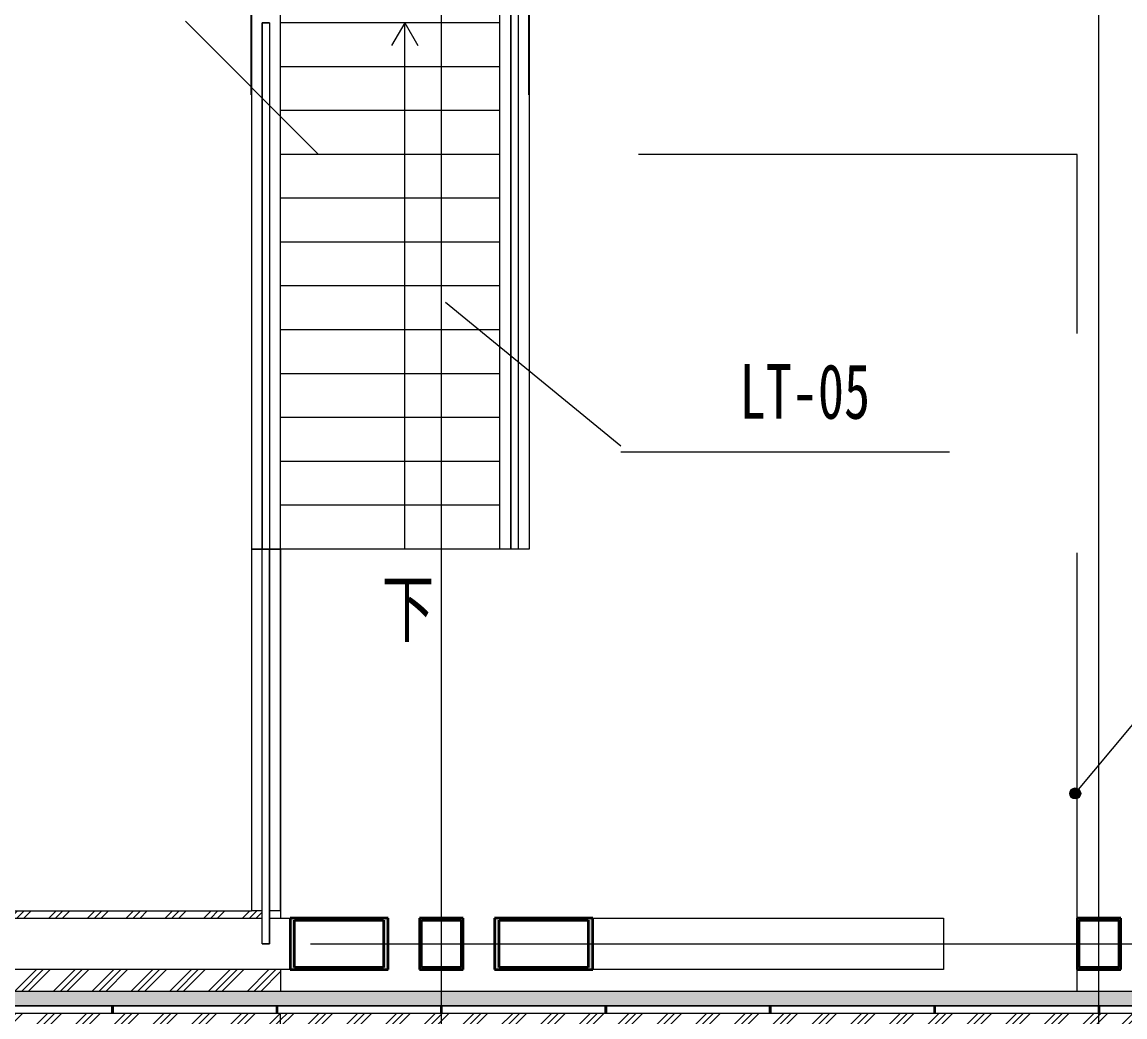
# Model space of a CAD drawing. Header units: millimetres. Extents: x 124696 to 347024, y 412631 to 564609.
# Drawn here: x 155803 to 163349, y 491852 to 498657 of the extents above; entities that cross this region are included whole.
import ezdxf

# ---------------------------------------------------------------- set-up
doc = ezdxf.new("R2010")
doc.units = ezdxf.units.MM
doc.header["$LTSCALE"] = 1500
doc.header["$MEASUREMENT"] = 0
doc.linetypes.add('二层平面图$0$IMPORT-216002', pattern=[3, 2, -1])
doc.linetypes.add('二层平面图$0$轴网线_12_3_3_3 mm', pattern=[21, 12, -3, 3, -3])
doc.layers.add('0-建筑底图', color=7, linetype='Continuous')
for name, color, linetype, lineweight in [('二层平面图$0$0-1', 7, 'Continuous', 5), ('二层平面图$0$A-FLOR-HRAL', 71, 'Continuous', 9), ('二层平面图$0$A-FLOR-STRS', 51, 'Continuous', 9), ('二层平面图$0$A-FLOR-STRS-IDEN-1', 2, 'Continuous', 15), ('二层平面图$0$A-LINE', 7, 'Continuous', 9), ('二层平面图$0$A-LINE-1', 7, '二层平面图$0$IMPORT-216002', 9), ('二层平面图$0$A-WALL-2', 170, 'Continuous', 20), ('二层平面图$0$A-WALL-CURT-PANEL-2', 7, 'Continuous', 9), ('二层平面图$0$A-WALL-CURT-PANEL-3', 140, 'Continuous', 9), ('二层平面图$0$A-WALL-CURT-STILE-2', 7, 'Continuous', 9), ('二层平面图$0$A-WALL-CURT-STILE-3', 7, 'Continuous', 9), ('二层平面图$0$ANNO-DIMS', 3, 'Continuous', 15), ('二层平面图$0$ANNO-DOTE-1', 10, '二层平面图$0$轴网线_12_3_3_3 mm', 15), ('二层平面图$0$ANNO-TEXT', 7, 'Continuous', 15), ('二层平面图$0$FLOR-PATT', 99, 'Continuous', 9), ('二层平面图$0$S-BEAM', 4, 'Continuous', 9), ('二层平面图$0$S-BEAM-1', 7, 'Continuous', 9), ('二层平面图$0$S-BEAM-2', 130, 'Continuous', 35), ('二层平面图$0$S-COLU', 7, 'Continuous', 9), ('二层平面图$0$S-COLU-2', 130, 'Continuous', 35), ('二层平面图$0$WALL-HATCH', 252, 'Continuous', 9)]:
    doc.layers.add(name, color=color, linetype=linetype, lineweight=lineweight)
doc.styles.add('二层平面图$0$黑体', font='simhei.ttf', dxfattribs={"width": 0.7, "height": 375})
doc.styles.add('二层平面图$0$黑体_5', font='simhei.ttf', dxfattribs={"width": 0.7, "height": 330})
doc.styles.add('二层平面图$0$黑体_B', font='', dxfattribs={"width": 0.7, "height": 375})
doc.styles.get('二层平面图$0$黑体_B').set_extended_font_data('SimHei', bold=True)
doc.dimstyles.new('二层平面图$0$直线_2_2mm_黑体_引线_文字在上_3', dxfattribs={"dimscale": 304.8, "dimtxt": 412.811453, "dimasz": 0.393701, "dimexe": 0.984252, "dimexo": 0.0625, "dimgap": 0.147638, "dimtad": 1, "dimdec": 0, "dimzin": 0, "dimdsep": 46, "dimtxsty": '二层平面图$0$黑体_5', "dimblk1": '二层平面图$0$_Oblique', "dimblk2": '二层平面图$0$_Oblique', "dimsah": 1, "dimcen": 0.09, "dimazin": 0, "dimtfac": 1, "dimtdec": 4, "dimtix": 1, "dimtmove": 0, "dimatfit": 3, "dimfxl": 3.937008, "dimfxlon": 1, "dimtvp": 1, "dimtolj": 1, "dimtzin": 0, "dimarcsym": 2})

# ---------------------------------------------------------------- blocks, each defined once
blk = doc.blocks.new('二层平面图$0$S-梁-钢-箱形1 - _-300x350x14x14-V38-104-2F')
at = {"layer": '二层平面图$0$S-BEAM-1'}
h = blk.add_hatch(color=256, dxfattribs=at)
h.paths.add_polyline_path([(23535.4, 15575), (23535.4, 15925), (22864.6, 15925), (22864.6, 15575)])
h.paths.add_polyline_path([(23504.1, 15589), (22895.9, 15589), (22895.9, 15911), (23504.1, 15911), (23504.1, 15614)])
for p, q in [((23535.4, 15925), (25935.4, 15925)), ((25935.4, 15575), (23535.4, 15575))]:
    blk.add_line(p, q, dxfattribs=at)
at = {"layer": '二层平面图$0$S-BEAM-2'}
for p, q in [((23535.4, 15925), (22864.6, 15925)), ((22864.6, 15925), (22864.6, 15575)), ((23535.4, 15575), (23535.4, 15925)), ((22895.9, 15589), (22895.9, 15911)), ((22895.9, 15911), (23504.1, 15911)), ((23504.1, 15911), (23504.1, 15589)), ((22864.6, 15575), (23535.4, 15575)), ((23504.1, 15589), (22895.9, 15589))]:
    blk.add_line(p, q, dxfattribs=at)
blk = doc.blocks.new('二层平面图$0$S-梁-钢-箱形1 - _-300x350x14x14-V48-104-2F')
at = {"layer": '二层平面图$0$S-BEAM-1'}
h = blk.add_hatch(color=256, dxfattribs=at)
h.paths.add_polyline_path([(13135.4, 35825), (13135.4, 36175), (12464.6, 36175), (12464.6, 35825), (12723.8, 35825)])
h.paths.add_polyline_path([(13104.1, 35839), (12495.9, 35839), (12495.9, 36161), (13104.1, 36161)])
for p, q in [((9464.6, 36175), (12275, 36175)), ((12325, 36175), (12464.6, 36175)), ((12464.6, 35825), (9464.6, 35825))]:
    blk.add_line(p, q, dxfattribs=at)
at = {"layer": '二层平面图$0$S-BEAM-2'}
for p, q in [((13135.4, 36175), (12464.6, 36175)), ((12464.6, 36175), (12464.6, 35825)), ((12495.9, 35839), (12495.9, 36161)), ((12495.9, 36161), (13104.1, 36161)), ((13104.1, 36161), (13104.1, 35839)), ((13135.4, 35825), (13135.4, 36175)), ((12464.6, 35825), (13135.4, 35825)), ((13104.1, 35839), (12495.9, 35839))]:
    blk.add_line(p, q, dxfattribs=at)
blk = doc.blocks.new('二层平面图$0$S-柱-钢-矩形管 - _-300x350x14x14-1974236-104-2F')
at = {"layer": '二层平面图$0$S-COLU'}
h = blk.add_hatch(color=256, dxfattribs=at)
h.paths.add_polyline_path([(-150, -175), (150, -175), (150, 175), (-150, 175), (-150, 148)])
h.paths.add_polyline_path([(-136, -161), (-136, 161), (136, 161), (136, -161)])
at = {"layer": '二层平面图$0$S-COLU-2'}
for p, q in [((150, 175), (-150, 175)), ((-150, 175), (-150, -175)), ((-136, -161), (-136, 161)), ((-136, 161), (136, 161)), ((136, 161), (136, -161)), ((150, -175), (150, 175)), ((-150, -175), (150, -175)), ((136, -161), (-136, -161))]:
    blk.add_line(p, q, dxfattribs=at)
blk = doc.blocks.new('二层平面图$0$SHS-Structure-Center_rvt-1-104-2F')
at = {"layer": '二层平面图$0$S-BEAM'}
for name, p in [('二层平面图$0$S-梁-钢-箱形1 - _-300x350x14x14-V48-104-2F', (0, 0)), ('二层平面图$0$S-梁-钢-箱形1 - _-300x350x14x14-V38-104-2F', (-9000, 20250))]:
    blk.add_blockref(name, p, dxfattribs=at)
at = {"layer": '二层平面图$0$S-COLU'}
for p in [(13500, 36000), (18000, 36000)]:
    blk.add_blockref('二层平面图$0$S-柱-钢-矩形管 - _-300x350x14x14-1974236-104-2F', p, dxfattribs=at)
blk = doc.blocks.new('二层平面图$0$楼板 斜檐口 - 楼板 斜檐口-3571289-104-2F')
at = {"layer": '二层平面图$0$FLOR-PATT'}
h = blk.add_hatch(dxfattribs=at)
h.set_pattern_fill('FP_47', color=256, style=0, pattern_type=2)
h.set_pattern_definition([(45, (0, 0), (-132.5825, 132.5825), []), (45, (46.88, 0), (0, 265.165), []), (45, (-46.88, 0), (0, 265.165), [])])
h.paths.add_polyline_path([(298.3, 35575), (2215, 35575), (2215, 35750), (2285, 35750), (2285, 35575), (4430, 35575), (4430, 35750), (4500, 35750), (4500, 35675), (12400, 35675), (12400, 35825), (9464.6, 35825), (9464.6, 36175), (12275, 36175), (12275, 36225), (-325, 36225.4), (-325, 36075), (-293.9, 36075), (-293.9, 35925), (-325, 35925), (-325, 35750), (-530, 35750), (-530, 35575), (-35, 35575), (-35, 35750), (35, 35750), (35, 35575)])
h.paths.add_polyline_path([(4625, 35875), (4375, 35875), (4375, 36125), (4625, 36125), (4625, 35887)])
h.paths.add_polyline_path([(125, 35875), (-125, 35875), (-125, 36125), (125, 36125), (125, 35887)])
h.paths.add_polyline_path([(113, 35887), (113, 36113), (-113, 36113), (-113, 35887)])
h.paths.add_polyline_path([(4387, 35887), (4613, 35887), (4613, 36113), (4387, 36113), (4387, 35927.2)])
h.paths.add_polyline_path([(9075, 35925), (8925, 35925), (8925, 36075), (9075, 36075), (9075, 35935)])
h.paths.add_polyline_path([(9065, 35935), (9065, 36065), (8935, 36065), (8935, 35935)])
h.paths.add_polyline_path([(12400, 36175), (12400, 36225), (12325, 36225), (12325, 36175)])
h = blk.add_hatch(dxfattribs=at)
h.set_pattern_fill('FP_91', color=256, style=0, pattern_type=2)
h.set_pattern_definition([(44.366, (0, 1579.27), (-132.5827, 129.6791), []), (44.366, (46.88, 1579.27), (-0.0003, 259.3593), []), (44.366, (-46.88, 1579.27), (-0.0003, 259.3593), [])])
h.paths.add_polyline_path([(12400, 35055.4), (12400, 35525), (4500, 35525), (4500, 35500), (4430, 35500), (4430, 35525), (2285, 35525), (2285, 35500), (2215, 35500), (2215, 35525), (35, 35525), (35, 35500), (-35, 35500), (-35, 35525), (-530, 35525), (-530, 35500), (-600, 35500), (-600, 35055.4), (11343.2, 35055.4)])
h = blk.add_hatch(dxfattribs=at)
h.set_pattern_fill('FP_99', color=256, style=0, pattern_type=2)
h.set_pattern_definition([(44.366, (0, 1579.26), (-132.58266, 129.6791), []), (44.366, (46.88, 1579.26), (-0.0003, 259.3593), []), (44.366, (-46.88, 1579.26), (-0.0003, 259.3593), [])])
h.paths.add_polyline_path([(30371, 35055), (30555, 35055), (31000, 35500), (31000, 35525), (12400, 35525), (12400, 35055), (29254, 35055)])
at = {"layer": '二层平面图$0$A-LINE'}
for p, q in [((-325, 36225.4), (12200, 36225.4)), ((12400, 35055), (12400, 35525))]:
    blk.add_line(p, q, dxfattribs=at)
blk = doc.blocks.new('二层平面图$0$顶部扶栏类型 - 顶部扶栏_内部_-4655990-104-2F')
at = {"layer": '二层平面图$0$A-FLOR-HRAL'}
for p, q in [((12275, 42300), (12325, 42300)), ((12275, 38700), (12275, 42300)), ((12325, 42300), (12325, 38700)), ((12325, 38700), (12275, 38700))]:
    blk.add_line(p, q, dxfattribs=at)
blk = doc.blocks.new('二层平面图$0$顶部扶栏类型 - 顶部扶栏_内部_-V137-104-2F')
at = {"layer": '二层平面图$0$A-FLOR-HRAL'}
for p, q in [((12325, 42300), (12275, 42300)), ((12275, 42300), (12275, 38700)), ((12325, 42300), (12325, 38700)), ((12325, 38700), (12275, 38700))]:
    blk.add_line(p, q, dxfattribs=at)
blk = doc.blocks.new('二层平面图$0$矩形竖梃 - 室内铝板封边盖板_楼梯-10564500-104-2F')
at = {"layer": '二层平面图$0$A-WALL-CURT-STILE-2'}
for p, q in [((4775, 38700), (4700, 38700)), ((4700, 38700), (4700, 38250)), ((4900, 38700), (4825, 38700)), ((4900, 38250), (4900, 38700))]:
    blk.add_line(p, q, dxfattribs=at)
blk = doc.blocks.new('二层平面图$0$矩形竖梃 - 室内铝板封边盖板_楼梯-V138-104-2F')
at = {"layer": '二层平面图$0$A-WALL-CURT-STILE-2'}
for p, q in [((12200, 37125), (12200, 36225)), ((12400, 36225), (12400, 37125)), ((12275, 36225), (12200, 36225)), ((12400, 36225), (12325, 36225))]:
    blk.add_line(p, q, dxfattribs=at)
blk = doc.blocks.new('二层平面图$0$矩形竖梃 - 室内铝板封边盖板_楼梯-12169097-104-2F')
at = {"layer": '二层平面图$0$A-WALL-CURT-STILE-2'}
for p, q in [((12200, 42200), (12200, 41625)), ((12400, 41625), (12400, 42200))]:
    blk.add_line(p, q, dxfattribs=at)
blk = doc.blocks.new('二层平面图$0$矩形竖梃 - 室内铝板封边盖板_楼梯-10568613-104-2F')
at = {"layer": '二层平面图$0$A-WALL-CURT-STILE-2'}
for p, q in [((12200, 41065), (12200, 40500)), ((12400, 40500), (12400, 41065))]:
    blk.add_line(p, q, dxfattribs=at)
blk = doc.blocks.new('二层平面图$0$矩形竖梃 - 室内铝板封边盖板_楼梯-10568579-104-2F')
at = {"layer": '二层平面图$0$A-WALL-CURT-STILE-2'}
for p, q in [((12200, 39375), (12200, 38700)), ((12400, 38700), (12400, 39375)), ((12200, 38700), (12275, 38700)), ((12325, 38700), (12400, 38700))]:
    blk.add_line(p, q, dxfattribs=at)
blk = doc.blocks.new('二层平面图$0$顶部扶栏类型 - 顶部扶栏_内部_-4657896-104-2F')
at = {"layer": '二层平面图$0$A-FLOR-HRAL'}
for p, q in [((13975, 43875), (14025, 43875)), ((13975, 38700), (13975, 43875)), ((14025, 43875), (14025, 38700)), ((14025, 38700), (13975, 38700))]:
    blk.add_line(p, q, dxfattribs=at)
blk = doc.blocks.new('二层平面图$0$顶部扶栏类型 - 顶部扶栏_内部_-V143-104-2F')
at = {"layer": '二层平面图$0$A-FLOR-HRAL'}
for p, q in [((14025, 43875), (13975, 43875)), ((13975, 43875), (13975, 38700)), ((14025, 43875), (14025, 38700)), ((14025, 38700), (13975, 38700))]:
    blk.add_line(p, q, dxfattribs=at)
blk = doc.blocks.new('二层平面图$0$顶部扶栏类型 - 顶部扶栏_内部_-4657921-104-2F')
at = {"layer": '二层平面图$0$A-FLOR-HRAL'}
for p, q in [((12275, 38700), (12325, 38700)), ((12275, 36000), (12275, 38700)), ((12325, 38700), (12325, 36000)), ((12325, 36000), (12275, 36000))]:
    blk.add_line(p, q, dxfattribs=at)
blk = doc.blocks.new('二层平面图$0$顶部扶栏类型 - 顶部扶栏_内部_-V144-104-2F')
at = {"layer": '二层平面图$0$A-FLOR-HRAL'}
for p, q in [((12275, 38700), (12325, 38700)), ((12275, 36000), (12275, 38700)), ((12325, 36000), (12325, 38700)), ((12275, 36000), (12325, 36000))]:
    blk.add_line(p, q, dxfattribs=at)
blk = doc.blocks.new('二层平面图$0$矩形竖梃 - 室内铝板封边盖板_200-4335409-104-2F')
at = {"layer": '二层平面图$0$A-WALL-CURT-STILE-2'}
for p, q in [((6400, 39375), (6400, 40500)), ((6600, 40500), (6600, 39375))]:
    blk.add_line(p, q, dxfattribs=at)
blk = doc.blocks.new('二层平面图$0$矩形竖梃 - 室内铝板封边盖板_200-4652697-104-2F')
at = {"layer": '二层平面图$0$A-WALL-CURT-STILE-2'}
for p, q in [((6400, 38700), (6400, 39375)), ((6600, 39375), (6600, 38700)), ((6475, 38700), (6400, 38700)), ((6600, 38700), (6525, 38700))]:
    blk.add_line(p, q, dxfattribs=at)
blk = doc.blocks.new('二层平面图$0$矩形竖梃 - 室内铝板封边盖板_楼梯-10564497-104-2F')
at = {"layer": '二层平面图$0$A-WALL-CURT-STILE-2'}
for p, q in [((4700, 38250), (4700, 37125)), ((4900, 37125), (4900, 38250))]:
    blk.add_line(p, q, dxfattribs=at)
blk = doc.blocks.new('二层平面图$0$矩形竖梃 - 室内铝板封边盖板_楼梯-10568615-104-2F')
at = {"layer": '二层平面图$0$A-WALL-CURT-STILE-2'}
for p, q in [((12200, 40500), (12200, 39940)), ((12400, 39940), (12400, 40500))]:
    blk.add_line(p, q, dxfattribs=at)
blk = doc.blocks.new('二层平面图$0$矩形竖梃 - 室内铝板封边盖板_楼梯-12168681-104-2F')
at = {"layer": '二层平面图$0$A-WALL-CURT-STILE-2'}
for p, q in [((12200, 41625), (12200, 41065)), ((12400, 41065), (12400, 41625))]:
    blk.add_line(p, q, dxfattribs=at)
blk = doc.blocks.new('二层平面图$0$系统嵌板 - 白色艾特板-13026449-104-2F')
at = {"layer": '二层平面图$0$A-WALL-CURT-PANEL-3'}
for p, q in [((558.5, 50), (-558.5, 50)), ((-558.5, 50), (-558.5, 0)), ((-558.5, 0), (558.5, 0)), ((558.5, 0), (558.5, 50))]:
    blk.add_line(p, q, dxfattribs=at)
blk = doc.blocks.new('二层平面图$0$系统嵌板 - 白色艾特板-13026450-104-2F')
at = {"layer": '二层平面图$0$A-WALL-CURT-PANEL-3'}
for p, q in [((558.5, 50), (-558.5, 50)), ((-558.5, 50), (-558.5, 0)), ((-558.5, 0), (558.5, 0)), ((558.5, 0), (558.5, 50))]:
    blk.add_line(p, q, dxfattribs=at)
blk = doc.blocks.new('二层平面图$0$系统嵌板 - 白色艾特板-13026451-104-2F')
at = {"layer": '二层平面图$0$A-WALL-CURT-PANEL-3'}
for p, q in [((558.5, 50), (-558.5, 50)), ((-558.5, 50), (-558.5, 0)), ((-558.5, 0), (558.5, 0)), ((558.5, 0), (558.5, 50))]:
    blk.add_line(p, q, dxfattribs=at)
blk = doc.blocks.new('二层平面图$0$系统嵌板 - 白色艾特板-13026452-104-2F')
at = {"layer": '二层平面图$0$A-WALL-CURT-PANEL-3'}
for p, q in [((558.5, 50), (-558.5, 50)), ((-558.5, 50), (-558.5, 0)), ((-558.5, 0), (558.5, 0)), ((558.5, 0), (558.5, 50))]:
    blk.add_line(p, q, dxfattribs=at)
blk = doc.blocks.new('二层平面图$0$系统嵌板 - 白色艾特板-13026453-104-2F')
at = {"layer": '二层平面图$0$A-WALL-CURT-PANEL-3'}
for p, q in [((558.5, 50), (-558.5, 50)), ((-558.5, 50), (-558.5, 0)), ((-558.5, 0), (558.5, 0)), ((558.5, 0), (558.5, 50))]:
    blk.add_line(p, q, dxfattribs=at)
blk = doc.blocks.new('二层平面图$0$系统嵌板 - 白色艾特板-13026454-104-2F')
at = {"layer": '二层平面图$0$A-WALL-CURT-PANEL-3'}
for p, q in [((558.5, 50), (-558.5, 50)), ((-558.5, 50), (-558.5, 0)), ((-558.5, 0), (558.5, 0)), ((558.5, 0), (558.5, 50))]:
    blk.add_line(p, q, dxfattribs=at)
blk = doc.blocks.new('二层平面图$0$系统嵌板 - 白色艾特板-13026455-104-2F')
at = {"layer": '二层平面图$0$A-WALL-CURT-PANEL-3'}
for p, q in [((556.5, 50), (-560.5, 50)), ((-560.5, 50), (-560.5, 0)), ((-560.5, 0), (556.5, 0)), ((556.5, 0), (556.5, 50))]:
    blk.add_line(p, q, dxfattribs=at)
blk = doc.blocks.new('二层平面图$0$系统嵌板 - 白色艾特板-11633845-104-2F')
at = {"layer": '二层平面图$0$A-WALL-CURT-PANEL-3'}
for p, q in [((558.5, 50), (-558.5, 50)), ((-558.5, 50), (-558.5, 0)), ((-558.5, 0), (558.5, 0)), ((558.5, 0), (558.5, 50))]:
    blk.add_line(p, q, dxfattribs=at)
blk = doc.blocks.new('二层平面图$0$矩形竖梃 - 8 x 50 mm 蜂窝铝板幕墙开缝-13026439-104-2F')
at = {"layer": '二层平面图$0$A-WALL-CURT-STILE-3'}
for p, q in [((-4, 0), (4, 0)), ((-4, -50), (-4, 0)), ((4, 0), (4, -50)), ((4, -50), (-4, -50))]:
    blk.add_line(p, q, dxfattribs=at)
blk = doc.blocks.new('二层平面图$0$矩形竖梃 - 8 x 50 mm 蜂窝铝板幕墙开缝-13026440-104-2F')
at = {"layer": '二层平面图$0$A-WALL-CURT-STILE-3'}
for p, q in [((-4, 0), (4, 0)), ((-4, -50), (-4, 0)), ((4, 0), (4, -50)), ((4, -50), (-4, -50))]:
    blk.add_line(p, q, dxfattribs=at)
blk = doc.blocks.new('二层平面图$0$矩形竖梃 - 8 x 50 mm 蜂窝铝板幕墙开缝-13026441-104-2F')
at = {"layer": '二层平面图$0$A-WALL-CURT-STILE-3'}
for p, q in [((-4, 0), (4, 0)), ((-4, -50), (-4, 0)), ((4, 0), (4, -50)), ((4, -50), (-4, -50))]:
    blk.add_line(p, q, dxfattribs=at)
blk = doc.blocks.new('二层平面图$0$矩形竖梃 - 8 x 50 mm 蜂窝铝板幕墙开缝-13026442-104-2F')
at = {"layer": '二层平面图$0$A-WALL-CURT-STILE-3'}
for p, q in [((-4, 0), (4, 0)), ((-4, -50), (-4, 0)), ((4, 0), (4, -50)), ((4, -50), (-4, -50))]:
    blk.add_line(p, q, dxfattribs=at)
blk = doc.blocks.new('二层平面图$0$矩形竖梃 - 8 x 50 mm 蜂窝铝板幕墙开缝-13026443-104-2F')
at = {"layer": '二层平面图$0$A-WALL-CURT-STILE-3'}
for p, q in [((-4, 0), (4, 0)), ((-4, -50), (-4, 0)), ((4, 0), (4, -50)), ((4, -50), (-4, -50))]:
    blk.add_line(p, q, dxfattribs=at)
blk = doc.blocks.new('二层平面图$0$矩形竖梃 - 8 x 50 mm 蜂窝铝板幕墙开缝-13026444-104-2F')
at = {"layer": '二层平面图$0$A-WALL-CURT-STILE-3'}
for p, q in [((-4, 0), (4, 0)), ((-4, -50), (-4, 0)), ((4, 0), (4, -50)), ((4, -50), (-4, -50))]:
    blk.add_line(p, q, dxfattribs=at)
blk = doc.blocks.new('二层平面图$0$矩形竖梃 - 8 x 50 mm 蜂窝铝板幕墙开缝-11387064-104-2F')
at = {"layer": '二层平面图$0$A-WALL-CURT-STILE-3'}
for p, q in [((-4, 0), (4, 0)), ((-4, -50), (-4, 0)), ((4, 0), (4, -50)), ((4, -50), (-4, -50))]:
    blk.add_line(p, q, dxfattribs=at)
blk = doc.blocks.new('二层平面图$0$矩形竖梃 - 室内铝板封边盖板_楼梯-10568581-104-2F')
at = {"layer": '二层平面图$0$A-WALL-CURT-STILE-2'}
for p, q in [((4700, 39940), (4700, 39375)), ((4900, 39375), (4900, 39940))]:
    blk.add_line(p, q, dxfattribs=at)
blk = doc.blocks.new('二层平面图$0$矩形竖梃 - 室内铝板封边盖板_楼梯-12169098-104-2F')
at = {"layer": '二层平面图$0$A-WALL-CURT-STILE-2'}
for p, q in [((12200, 42600), (12400, 42600)), ((12200, 42600), (12200, 42200)), ((12400, 42200), (12400, 42600))]:
    blk.add_line(p, q, dxfattribs=at)
blk = doc.blocks.new('二层平面图$0$标记_楼梯_楼梯编号 - 标记_楼梯_楼梯编号-5308739-104-2F')
at = {"layer": '二层平面图$0$A-FLOR-STRS-IDEN-1'}
blk.add_line((-7.493, 0), (7.507, 0), dxfattribs=at)
blk = doc.blocks.new('二层平面图$0$_Oblique')
at = {"color": 0, "linetype": 'ByBlock', "lineweight": -2}
blk.add_line((-0.5, -0.5), (0.5, 0.5), dxfattribs=at)
blk = doc.blocks.new('*D2645')
at = {"layer": '二层平面图$0$ANNO-DIMS', "color": 0, "lineweight": -2, "transparency": 16777216}
for p, q in [((10500, 41808.6), (10500, 43289.5)), ((12200, 41808.6), (12200, 43289.5)), ((10500, 42989.5), (12200, 42989.5))]:
    blk.add_line(p, q, dxfattribs=at)
at = {"layer": '二层平面图$0$ANNO-DIMS', "color": 0, "lineweight": -2, "transparency": 16777216, "xscale": 120, "yscale": 120, "zscale": 120, "rotation": 180}
blk.add_blockref('二层平面图$0$_Oblique', (10500, 42989.5), dxfattribs=at)
at = {"layer": '二层平面图$0$ANNO-DIMS', "color": 0, "lineweight": -2, "transparency": 16777216, "xscale": 120, "yscale": 120, "zscale": 120}
blk.add_blockref('二层平面图$0$_Oblique', (12200, 42989.5), dxfattribs=at)
at = {"layer": '二层平面图$0$ANNO-DIMS', "color": 0, "transparency": 16777216, "insert": (11350, 43201.4), "char_height": 330, "width": 806.422, "attachment_point": 5, "style": '二层平面图$0$黑体_5'}
blk.add_mtext('\\A1;1700', dxfattribs=at)
blk = doc.blocks.new('*D2646')
at = {"layer": '二层平面图$0$ANNO-DIMS', "color": 0, "lineweight": -2, "transparency": 16777216}
for p, q in [((12200, 41808.6), (12200, 43289.5)), ((14100, 41808.6), (14100, 43289.5)), ((12200, 42989.5), (14100, 42989.5))]:
    blk.add_line(p, q, dxfattribs=at)
at = {"layer": '二层平面图$0$ANNO-DIMS', "color": 0, "lineweight": -2, "transparency": 16777216, "xscale": 120, "yscale": 120, "zscale": 120, "rotation": 180}
blk.add_blockref('二层平面图$0$_Oblique', (12200, 42989.5), dxfattribs=at)
at = {"layer": '二层平面图$0$ANNO-DIMS', "color": 0, "lineweight": -2, "transparency": 16777216, "xscale": 120, "yscale": 120, "zscale": 120}
blk.add_blockref('二层平面图$0$_Oblique', (14100, 42989.5), dxfattribs=at)
at = {"layer": '二层平面图$0$ANNO-DIMS', "color": 0, "transparency": 16777216, "insert": (13150, 43201.4), "char_height": 330, "width": 806.422, "attachment_point": 5, "style": '二层平面图$0$黑体_5'}
blk.add_mtext('\\A1;1900', dxfattribs=at)
blk = doc.blocks.new('二层平面图')
at = {"layer": '二层平面图$0$ANNO-TEXT'}
h = blk.add_hatch(color=8, dxfattribs=at)
edge = h.paths.add_edge_path()
edge.add_arc((17837.1, 37028.6), 37.5, 0, 360)
at = {"layer": '二层平面图$0$WALL-HATCH'}
h = blk.add_hatch(dxfattribs=at)
h.set_pattern_fill('FP_123', color=8, angle=-113.578, style=0, pattern_type=2)
h.set_pattern_definition([(66.422, (29837.945, 35582.62), (0.21196, 152.88676), [26.213, -13.882, 69.19, -13.882, -42.855]), (66.422, (29837.945, 35582.62), (0.21196, 152.88676), [-123.167, 26.213, -16.642]), (113.58, (29798.026, 35582.62), (-66.51436, 0.00144), [26.213, -13.882, 69.26, -13.882, -42.855]), (113.58, (29798.026, 35582.62), (-66.51436, 0.00144), [-123.237, 26.213, -16.642]), (360, (29798.03, 35582.62), (2e-11, 152.4), [39.907, -26.604]), (360, (29831.28, 35719.78), (2e-11, 152.4), [39.907, -26.604]), (90, (29787.5, 35606.74), (-66.513, 7e-12), [12.722, -139.678]), (90, (29820.756, 35682.94), (-66.513, 7e-12), [12.722, -139.678]), (90, (29848.46, 35606.74), (-66.513, 7e-12), [12.722, -139.678]), (90, (29881.716, 35682.94), (-66.513, 7e-12), [12.722, -139.678])])
h.paths.add_polyline_path([(50536, 35575), (50536, 35675), (40775, 35675), (40775, 35575), (50000.4, 35575)])
h.paths.add_polyline_path([(31225, 35575), (31225, 35675), (4500, 35675), (4500, 35575), (30671.8, 35575)])
at = {"layer": '二层平面图$0$A-FLOR-STRS', "color": 8}
for p, q in [((13900, 42300), (12400, 42300)), ((13900, 42000), (12400, 42000)), ((13900, 41700), (12400, 41700)), ((13900, 41400), (12400, 41400)), ((13900, 41100), (12400, 41100)), ((13900, 40800), (12400, 40800)), ((13900, 40500), (12400, 40500)), ((13900, 40200), (12400, 40200)), ((13900, 39900), (12400, 39900)), ((13900, 39600), (12400, 39600)), ((13900, 39300), (12400, 39300)), ((13900, 39000), (12400, 39000)), ((13975, 38700), (12400, 38700)), ((14100, 38700), (14025, 38700))]:
    blk.add_line(p, q, dxfattribs=at)
at = {"layer": '二层平面图$0$A-FLOR-STRS-IDEN-1', "color": 8}
blk.add_line((13527.5, 40389.4), (14727.9, 39406.8), dxfattribs=at)
at = {"layer": '二层平面图$0$A-LINE', "color": 8}
for p, q in [((14100, 44625), (14100, 38700)), ((13250, 42300), (13160, 42144.1)), ((13250, 38700), (13250, 42300)), ((13250, 42300), (13340, 42144.1)), ((13975, 38700), (12400, 38700)), ((12400, 38700), (12400, 36175)), ((14100, 38700), (14025, 38700)), ((16935, 36175), (16935, 35825)), ((12400, 35825), (12400, 35675))]:
    blk.add_line(p, q, dxfattribs=at)
at = {"layer": '二层平面图$0$A-LINE-1', "color": 8}
for p, q in [((12658.6, 41400), (11748.2, 42310.3)), ((17850, 41400), (12658.6, 41400)), ((17850, 35675), (17850, 41400))]:
    blk.add_line(p, q, dxfattribs=at)
at = {"layer": '二层平面图$0$A-WALL-2', "color": 8}
for p, q in [((31225, 35675), (4500, 35675)), ((4500, 35575), (31225, 35575))]:
    blk.add_line(p, q, dxfattribs=at)
at = {"layer": '二层平面图$0$ANNO-DOTE-1', "color": 8}
for p, q in [((13500, -6710.3), (13500, 106757.2)), ((18000, -6710.3), (18000, 106757.2)), ((-18896.2, 36000), (161528.2, 36000))]:
    blk.add_line(p, q, dxfattribs=at)
at = {"layer": '二层平面图$0$ANNO-TEXT', "color": 8}
blk.add_line((17837.1, 37028.6), (18703.8, 38068.7), dxfattribs=at)
blk.add_circle((17837.1, 37028.6), 37.5, dxfattribs=at)
at = {"layer": '二层平面图$0$0-1', "color": 8}
blk.add_blockref('二层平面图$0$SHS-Structure-Center_rvt-1-104-2F', (0, 0), dxfattribs=at)
at = {"layer": '二层平面图$0$A-FLOR-HRAL', "color": 8}
for name in ['二层平面图$0$顶部扶栏类型 - 顶部扶栏_内部_-4657896-104-2F', '二层平面图$0$顶部扶栏类型 - 顶部扶栏_内部_-V143-104-2F', '二层平面图$0$顶部扶栏类型 - 顶部扶栏_内部_-4655990-104-2F', '二层平面图$0$顶部扶栏类型 - 顶部扶栏_内部_-V137-104-2F', '二层平面图$0$顶部扶栏类型 - 顶部扶栏_内部_-4657921-104-2F', '二层平面图$0$顶部扶栏类型 - 顶部扶栏_内部_-V144-104-2F']:
    blk.add_blockref(name, (0, 0), dxfattribs=at)
at = {"layer": '二层平面图$0$A-FLOR-STRS-IDEN-1', "color": 8, "xscale": 149.9999999999999, "yscale": 149.9999999999999, "zscale": 149.9999999999999}
blk.add_blockref('二层平面图$0$标记_楼梯_楼梯编号 - 标记_楼梯_楼梯编号-5308739-104-2F', (15851.8, 39366.4), dxfattribs=at)
at = {"layer": '二层平面图$0$A-LINE', "color": 8}
blk.add_blockref('二层平面图$0$楼板 斜檐口 - 楼板 斜檐口-3571289-104-2F', (0, 0), dxfattribs=at)
at = {"layer": '二层平面图$0$A-WALL-CURT-PANEL-2', "color": 8}
for name, p in [('二层平面图$0$系统嵌板 - 白色艾特板-13026449-104-2F', (10687.5, 35525)), ('二层平面图$0$系统嵌板 - 白色艾特板-13026450-104-2F', (11812.5, 35525)), ('二层平面图$0$系统嵌板 - 白色艾特板-13026451-104-2F', (12937.5, 35525)), ('二层平面图$0$系统嵌板 - 白色艾特板-13026452-104-2F', (14062.5, 35525)), ('二层平面图$0$系统嵌板 - 白色艾特板-13026453-104-2F', (15187.5, 35525)), ('二层平面图$0$系统嵌板 - 白色艾特板-13026454-104-2F', (16312.5, 35525)), ('二层平面图$0$系统嵌板 - 白色艾特板-13026455-104-2F', (17439.5, 35525)), ('二层平面图$0$系统嵌板 - 白色艾特板-11633845-104-2F', (18562.5, 35525))]:
    blk.add_blockref(name, p, dxfattribs=at)
at = {"layer": '二层平面图$0$A-WALL-CURT-STILE-2', "color": 8}
for name, p in [('二层平面图$0$矩形竖梃 - 室内铝板封边盖板_200-4335409-104-2F', (7500, 2250)), ('二层平面图$0$矩形竖梃 - 室内铝板封边盖板_楼梯-12169098-104-2F', (0, 0)), ('二层平面图$0$矩形竖梃 - 室内铝板封边盖板_楼梯-12169097-104-2F', (0, 0)), ('二层平面图$0$矩形竖梃 - 室内铝板封边盖板_楼梯-12168681-104-2F', (0, 0)), ('二层平面图$0$矩形竖梃 - 室内铝板封边盖板_200-4335409-104-2F', (7500, 1125)), ('二层平面图$0$矩形竖梃 - 室内铝板封边盖板_楼梯-10568613-104-2F', (0, 0)), ('二层平面图$0$矩形竖梃 - 室内铝板封边盖板_楼梯-10568615-104-2F', (0, 0)), ('二层平面图$0$矩形竖梃 - 室内铝板封边盖板_200-4335409-104-2F', (7500, 0)), ('二层平面图$0$矩形竖梃 - 室内铝板封边盖板_楼梯-10568581-104-2F', (7500, 0)), ('二层平面图$0$矩形竖梃 - 室内铝板封边盖板_楼梯-10568579-104-2F', (0, 0)), ('二层平面图$0$矩形竖梃 - 室内铝板封边盖板_200-4652697-104-2F', (7500, 0)), ('二层平面图$0$矩形竖梃 - 室内铝板封边盖板_楼梯-10564500-104-2F', (7500, 0)), ('二层平面图$0$矩形竖梃 - 室内铝板封边盖板_楼梯-10564497-104-2F', (7500, 0)), ('二层平面图$0$矩形竖梃 - 室内铝板封边盖板_楼梯-V138-104-2F', (0, 0))]:
    blk.add_blockref(name, p, dxfattribs=at)
at = {"layer": '二层平面图$0$A-WALL-CURT-STILE-2', "color": 8, "extrusion": (0, 0, -1), "rotation": 180}
for name, p in [('二层平面图$0$矩形竖梃 - 8 x 50 mm 蜂窝铝板幕墙开缝-13026439-104-2F', (-11250, 35525)), ('二层平面图$0$矩形竖梃 - 8 x 50 mm 蜂窝铝板幕墙开缝-13026440-104-2F', (-12375, 35525)), ('二层平面图$0$矩形竖梃 - 8 x 50 mm 蜂窝铝板幕墙开缝-13026441-104-2F', (-13500, 35525)), ('二层平面图$0$矩形竖梃 - 8 x 50 mm 蜂窝铝板幕墙开缝-13026442-104-2F', (-14625, 35525)), ('二层平面图$0$矩形竖梃 - 8 x 50 mm 蜂窝铝板幕墙开缝-13026443-104-2F', (-15750, 35525)), ('二层平面图$0$矩形竖梃 - 8 x 50 mm 蜂窝铝板幕墙开缝-13026444-104-2F', (-16875, 35525)), ('二层平面图$0$矩形竖梃 - 8 x 50 mm 蜂窝铝板幕墙开缝-11387064-104-2F', (-18000, 35525))]:
    blk.add_blockref(name, p, dxfattribs=at)
at = {"layer": '二层平面图$0$A-FLOR-STRS-IDEN-1', "color": 8, "insert": (15540.9, 39966.8), "char_height": 375, "width": 1178.481, "attachment_point": 1, "style": '二层平面图$0$黑体'}
blk.add_mtext('LT-05', dxfattribs=at)
at = {"layer": '二层平面图$0$ANNO-TEXT', "color": 8, "insert": (13093.1, 38480.4), "char_height": 375, "width": 479.81, "attachment_point": 1, "style": '二层平面图$0$黑体_B'}
blk.add_mtext('\\f黑体|b1|i0|c134|p49|;\\W.7;下', dxfattribs=at)
at = {"layer": '二层平面图$0$ANNO-DIMS', "color": 8}
for base, p1, p2, override, picture, middle in [((12200, 42989.5), (10500, 41789.5), (12200, 41789.5), {"dimpost": '<>', "dimfxl": 1700}, '*D2645', (11350, 43201.4)), ((14100, 42989.5), (12200, 41789.5), (14100, 41789.5), {"dimpost": '<>', "dimfxl": 1900}, '*D2646', (13150, 43201.4))]:
    dim = blk.add_linear_dim(base=base, p1=p1, p2=p2, dimstyle='二层平面图$0$直线_2_2mm_黑体_引线_文字在上_3', override=override, dxfattribs=at)
    dim.commit()
    dim.dimension.update_dxf_attribs({"geometry": picture, "text_midpoint": middle})

msp = doc.modelspace()

# ---------------------------------------------------------------- block references
at = {"layer": '0-建筑底图'}
msp.add_blockref('二层平面图', (145171.7, 456352), dxfattribs=at)

doc.saveas('drawing.dxf')
